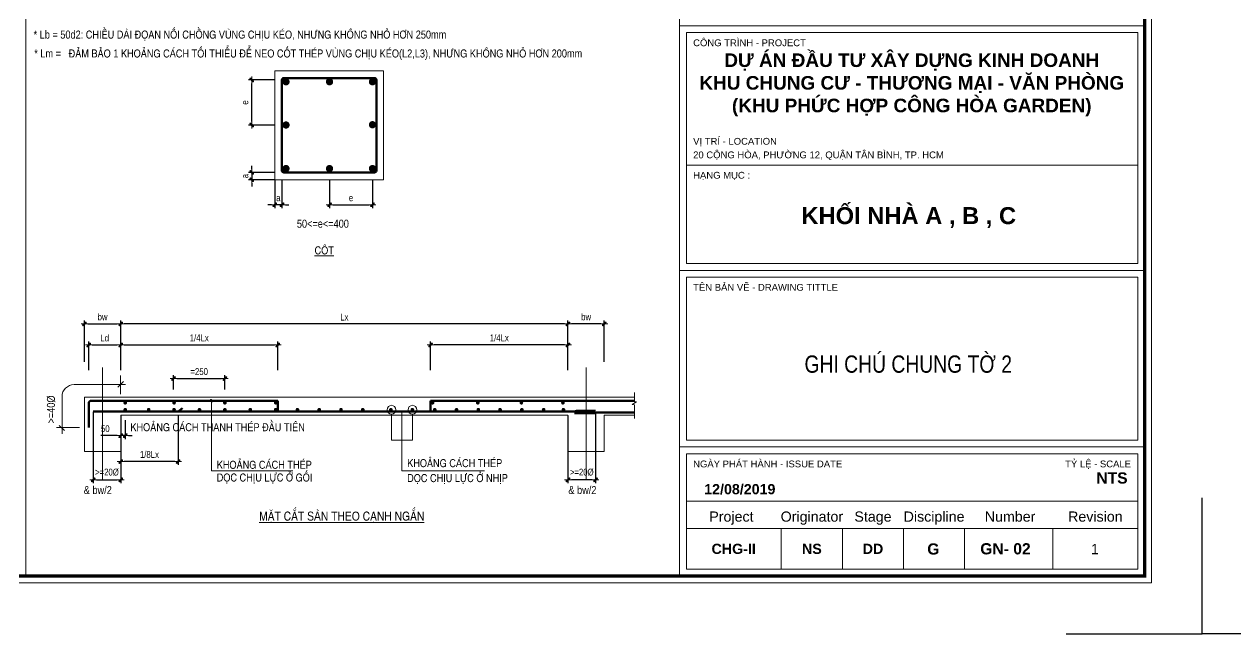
# Model space of a CAD drawing. Header units: millimetres. Extents: x -88960 to 836140, y 175458 to 320791.
# Drawn here: x 44533 to 80226, y 175458 to 193404 of the extents above; entities that cross this region are included whole.
import ezdxf
from ezdxf.enums import TextEntityAlignment as Align

# ---------------------------------------------------------------- set-up
doc = ezdxf.new("R2010")
doc.units = ezdxf.units.MM
doc.header["$LTSCALE"] = 1000
doc.linetypes.add('CENTER', pattern=[2, 1.25, -0.25, 0.25, -0.25])
doc.linetypes.add('CENTER2', pattern=[1.125, 0.75, -0.125, 0.125, -0.125])
doc.layers.get('0').update_dxf_attribs({"linetype": 'CONTINUOUS'})
doc.layers.get('DEFPOINTS').update_dxf_attribs({"linetype": 'CONTINUOUS'})
for name, color, linetype, lineweight in [('Ap0314_Kh', 253, 'CONTINUOUS', 15), ('Ap0402_Reinf.S', 6, 'CONTINUOUS', 35), ('CHUNHO', 1, 'CONTINUOUS', 13), ('CTHEP', 4, 'CONTINUOUS', 50), ('DBAO', 2, 'CONTINUOUS', 13), ('DGIONG', 4, 'CONTINUOUS', 13), ('DTRUC', 9, 'CENTER', 9), ('KTH', 154, 'CONTINUOUS', 15), ('STICK', 1, 'CONTINUOUS', 9), ('TEXT', 1, 'CONTINUOUS', 15)]:
    doc.layers.add(name, color=color, linetype=linetype, lineweight=lineweight)
doc.styles.add('Ap_Vni-helve', font='VHELVEN_0.TTF', dxfattribs={"width": 0.8, "height": 1})
doc.styles.add('Arial - Bold', font='arialbd.ttf', dxfattribs={"height": 2.5})
doc.styles.add('CHG_XX_Khung ten$0$A1 BORDER$0$ARIAL', font='arial.ttf')
doc.styles.add('CHG_XX_Khung ten$0$A1 BORDER$0$Arial - Bold', font='arialbd.ttf', dxfattribs={"height": 2.5})
doc.styles.add('CHG_XX_Khung ten$0$arial', font='arial.ttf')
doc.styles.add('Star-HelCon', font='VHELVCN_0.TTF')
doc.styles.add('TTP-HelCon', font='VHELVCN_0.TTF')
doc.dimstyles.new('Star-100', dxfattribs={"dimscale": 100, "dimtxt": 2, "dimasz": 1, "dimexe": 1, "dimexo": 0.0625, "dimgap": 0.09, "dimtad": 0, "dimtoh": 1, "dimdec": 4, "dimrnd": 1, "dimdsep": 46, "dimtxsty": 'Star-HelCon', "dimblk": 'Stick', "dimcen": 0.09, "dimdle": 1.5, "dimclrd": 256, "dimclre": 256, "dimclrt": 7, "dimadec": 0, "dimazin": 0, "dimtfac": 1, "dimtdec": 4, "dimtix": 1, "dimtmove": 0, "dimatfit": 3, "dimfxl": 0.18, "dimtvp": 1, "dimtolj": 1, "dimtzin": 0, "dimarcsym": 2})

# ---------------------------------------------------------------- blocks, each defined once
blk = doc.blocks.new('Stick')
at = {"layer": 'STICK'}
h = blk.add_hatch(color=256, dxfattribs=at)
edge = h.paths.add_edge_path()
edge.add_line((0.3, 0.5), (-0.5, -0.3))
edge.add_arc((-0.4, -0.4), 0.141, 135, 315)
edge.add_line((-0.3, -0.5), (0.5, 0.3))
edge.add_arc((0.4, 0.4), 0.141, 315, 495)
blk.add_line((1, 0), (-1, 0), dxfattribs=at)
blk.add_lwpolyline([(0.3, 0.5), (-0.5, -0.3, 1), (-0.3, -0.5), (0.5, 0.3, 1), (0.3, 0.5, 1)], format="xyb", dxfattribs=at)
blk = doc.blocks.new('*D611')
at = {"layer": 'DEFPOINTS', "color": 0, "transparency": 16777216}
for p in [(60553, 181891), (61364, 181998), (60553, 179990)]:
    blk.add_point(p, dxfattribs=at)
at = {"layer": 'KTH', "lineweight": -2, "transparency": 16777216}
for p, q in [((60553, 181885), (60553, 179890)), ((61364, 181992), (61364, 179890)), ((61264, 179990), (60653, 179990))]:
    blk.add_line(p, q, dxfattribs=at)
at = {"layer": 'KTH', "lineweight": -2, "transparency": 16777216, "xscale": 100, "yscale": 100, "zscale": 100, "rotation": 180}
blk.add_blockref('Stick', (60553, 179990), dxfattribs=at)
at = {"layer": 'KTH', "lineweight": -2, "transparency": 16777216, "xscale": 100, "yscale": 100, "zscale": 100}
blk.add_blockref('Stick', (61364, 179990), dxfattribs=at)
at = {"layer": 'KTH', "color": 7, "transparency": 16777216, "insert": (60958, 180214), "char_height": 200, "attachment_point": 5, "style": 'Star-HelCon'}
blk.add_mtext('\\A1;>=20Þ', dxfattribs=at)
blk = doc.blocks.new('*D612')
at = {"layer": 'DEFPOINTS', "color": 0, "transparency": 16777216}
for p in [(60553, 184581), (60553, 183457), (61622, 183457)]:
    blk.add_point(p, dxfattribs=at)
at = {"layer": 'KTH', "lineweight": -2, "transparency": 16777216}
for p, q in [((60553, 183463), (60553, 184681)), ((61522, 184581), (60653, 184581)), ((61622, 183463), (61622, 184681))]:
    blk.add_line(p, q, dxfattribs=at)
at = {"layer": 'KTH', "lineweight": -2, "transparency": 16777216, "xscale": 100, "yscale": 100, "zscale": 100, "rotation": 180}
blk.add_blockref('Stick', (60553, 184581), dxfattribs=at)
at = {"layer": 'KTH', "lineweight": -2, "transparency": 16777216, "xscale": 100, "yscale": 100, "zscale": 100}
blk.add_blockref('Stick', (61622, 184581), dxfattribs=at)
at = {"layer": 'KTH', "color": 7, "transparency": 16777216, "insert": (61088, 184785), "char_height": 200, "attachment_point": 5, "style": 'Star-HelCon'}
blk.add_mtext('\\A1;bw', dxfattribs=at)
blk = doc.blocks.new('*D613')
at = {"layer": 'DEFPOINTS', "color": 0, "transparency": 16777216}
for p in [(56506, 183960), (56506, 183215), (60553, 183215)]:
    blk.add_point(p, dxfattribs=at)
at = {"layer": 'KTH', "lineweight": -2, "transparency": 16777216}
for p, q in [((56506, 183221), (56506, 184060)), ((60453, 183960), (56606, 183960)), ((60553, 183221), (60553, 184060))]:
    blk.add_line(p, q, dxfattribs=at)
at = {"layer": 'KTH', "lineweight": -2, "transparency": 16777216, "xscale": 100, "yscale": 100, "zscale": 100, "rotation": 180}
blk.add_blockref('Stick', (56506, 183960), dxfattribs=at)
at = {"layer": 'KTH', "lineweight": -2, "transparency": 16777216, "xscale": 100, "yscale": 100, "zscale": 100}
blk.add_blockref('Stick', (60553, 183960), dxfattribs=at)
at = {"layer": 'KTH', "color": 7, "transparency": 16777216, "insert": (58529, 184168), "char_height": 200, "attachment_point": 5, "style": 'Star-HelCon'}
blk.add_mtext('\\A1;1/4Lx', dxfattribs=at)
blk = doc.blocks.new('*D627')
at = {"layer": 'DEFPOINTS', "color": 0, "transparency": 16777216}
for p in [(47376, 181755), (47509, 181755), (47509, 181291)]:
    blk.add_point(p, dxfattribs=at)
at = {"layer": 'KTH', "lineweight": -2, "transparency": 16777216}
for p, q in [((47376, 181749), (47376, 181191)), ((47509, 181749), (47509, 181191)), ((47276, 181291), (46790, 181291)), ((47509, 181291), (47376, 181291)), ((47609, 181291), (47709, 181291))]:
    blk.add_line(p, q, dxfattribs=at)
at = {"layer": 'KTH', "lineweight": -2, "transparency": 16777216, "xscale": 100, "yscale": 100, "zscale": 100}
blk.add_blockref('Stick', (47376, 181291), dxfattribs=at)
at = {"layer": 'KTH', "lineweight": -2, "transparency": 16777216, "xscale": 100, "yscale": 100, "zscale": 100, "rotation": 180}
blk.add_blockref('Stick', (47509, 181291), dxfattribs=at)
at = {"layer": 'KTH', "color": 7, "transparency": 16777216, "insert": (46921, 181495), "char_height": 200, "attachment_point": 5, "style": 'Star-HelCon'}
blk.add_mtext('\\A1;50', dxfattribs=at)
blk = doc.blocks.new('*D628')
at = {"layer": 'DEFPOINTS', "color": 0, "transparency": 16777216}
for p in [(46565, 181998), (47376, 181891), (47376, 179990)]:
    blk.add_point(p, dxfattribs=at)
at = {"layer": 'KTH', "lineweight": -2, "transparency": 16777216}
for p, q in [((46565, 181992), (46565, 179890)), ((47376, 181885), (47376, 179890)), ((46665, 179990), (47276, 179990))]:
    blk.add_line(p, q, dxfattribs=at)
at = {"layer": 'KTH', "lineweight": -2, "transparency": 16777216, "xscale": 100, "yscale": 100, "zscale": 100, "rotation": 180}
blk.add_blockref('Stick', (46565, 179990), dxfattribs=at)
at = {"layer": 'KTH', "lineweight": -2, "transparency": 16777216, "xscale": 100, "yscale": 100, "zscale": 100}
blk.add_blockref('Stick', (47376, 179990), dxfattribs=at)
at = {"layer": 'KTH', "color": 7, "transparency": 16777216, "insert": (46970, 180214), "char_height": 200, "attachment_point": 5, "style": 'Star-HelCon'}
blk.add_mtext('\\A1;>=20Þ', dxfattribs=at)
blk = doc.blocks.new('*D629')
at = {"layer": 'DEFPOINTS', "color": 0, "transparency": 16777216}
for p in [(47376, 181891), (49068, 181891), (47376, 180528)]:
    blk.add_point(p, dxfattribs=at)
at = {"layer": 'KTH', "lineweight": -2, "transparency": 16777216}
for p, q in [((47376, 181885), (47376, 180428)), ((49068, 181885), (49068, 180428)), ((48968, 180528), (47476, 180528))]:
    blk.add_line(p, q, dxfattribs=at)
at = {"layer": 'KTH', "lineweight": -2, "transparency": 16777216, "xscale": 100, "yscale": 100, "zscale": 100, "rotation": 180}
blk.add_blockref('Stick', (47376, 180528), dxfattribs=at)
at = {"layer": 'KTH', "lineweight": -2, "transparency": 16777216, "xscale": 100, "yscale": 100, "zscale": 100}
blk.add_blockref('Stick', (49068, 180528), dxfattribs=at)
at = {"layer": 'KTH', "color": 7, "transparency": 16777216, "insert": (48222, 180735), "char_height": 200, "attachment_point": 5, "style": 'Star-HelCon'}
blk.add_mtext('\\A1;1/8Lx', dxfattribs=at)
blk = doc.blocks.new('*D630')
at = {"layer": 'DEFPOINTS', "color": 0, "transparency": 16777216}
for p in [(52002, 183960), (47376, 183215), (52002, 183215)]:
    blk.add_point(p, dxfattribs=at)
at = {"layer": 'KTH', "lineweight": -2, "transparency": 16777216}
for p, q in [((47376, 183221), (47376, 184060)), ((47476, 183960), (51902, 183960)), ((52002, 183221), (52002, 184060))]:
    blk.add_line(p, q, dxfattribs=at)
at = {"layer": 'KTH', "lineweight": -2, "transparency": 16777216, "xscale": 100, "yscale": 100, "zscale": 100, "rotation": 180}
blk.add_blockref('Stick', (47376, 183960), dxfattribs=at)
at = {"layer": 'KTH', "lineweight": -2, "transparency": 16777216, "xscale": 100, "yscale": 100, "zscale": 100}
blk.add_blockref('Stick', (52002, 183960), dxfattribs=at)
at = {"layer": 'KTH', "color": 7, "transparency": 16777216, "insert": (49689, 184168), "char_height": 200, "attachment_point": 5, "style": 'Star-HelCon'}
blk.add_mtext('\\A1;1/4Lx', dxfattribs=at)
blk = doc.blocks.new('*D631')
at = {"layer": 'DEFPOINTS', "color": 0, "transparency": 16777216}
for p in [(47376, 183960), (46435, 183215), (47376, 183215)]:
    blk.add_point(p, dxfattribs=at)
at = {"layer": 'KTH', "lineweight": -2, "transparency": 16777216}
for p, q in [((46435, 183221), (46435, 184060)), ((46535, 183960), (47276, 183960)), ((47376, 183221), (47376, 184060))]:
    blk.add_line(p, q, dxfattribs=at)
at = {"layer": 'KTH', "lineweight": -2, "transparency": 16777216, "xscale": 100, "yscale": 100, "zscale": 100, "rotation": 180}
blk.add_blockref('Stick', (46435, 183960), dxfattribs=at)
at = {"layer": 'KTH', "lineweight": -2, "transparency": 16777216, "xscale": 100, "yscale": 100, "zscale": 100}
blk.add_blockref('Stick', (47376, 183960), dxfattribs=at)
at = {"layer": 'KTH', "color": 7, "transparency": 16777216, "insert": (46905, 184164), "char_height": 200, "attachment_point": 5, "style": 'Star-HelCon'}
blk.add_mtext('\\A1;Ld', dxfattribs=at)
blk = doc.blocks.new('*D632')
at = {"layer": 'DEFPOINTS', "color": 0, "transparency": 16777216}
for p in [(47376, 184581), (46307, 183457), (47376, 183457)]:
    blk.add_point(p, dxfattribs=at)
at = {"layer": 'KTH', "lineweight": -2, "transparency": 16777216}
for p, q in [((46307, 183463), (46307, 184681)), ((46407, 184581), (47276, 184581)), ((47376, 183463), (47376, 184681))]:
    blk.add_line(p, q, dxfattribs=at)
at = {"layer": 'KTH', "lineweight": -2, "transparency": 16777216, "xscale": 100, "yscale": 100, "zscale": 100, "rotation": 180}
blk.add_blockref('Stick', (46307, 184581), dxfattribs=at)
at = {"layer": 'KTH', "lineweight": -2, "transparency": 16777216, "xscale": 100, "yscale": 100, "zscale": 100}
blk.add_blockref('Stick', (47376, 184581), dxfattribs=at)
at = {"layer": 'KTH', "color": 7, "transparency": 16777216, "insert": (46841, 184785), "char_height": 200, "attachment_point": 5, "style": 'Star-HelCon'}
blk.add_mtext('\\A1;bw', dxfattribs=at)
blk = doc.blocks.new('*D633')
at = {"layer": 'DEFPOINTS', "color": 0, "transparency": 16777216}
for p in [(50444, 182972), (48932, 182647), (50444, 182647)]:
    blk.add_point(p, dxfattribs=at)
at = {"layer": 'KTH', "lineweight": -2, "transparency": 16777216}
for p, q in [((48932, 182653), (48932, 183072)), ((49032, 182972), (50344, 182972)), ((50444, 182653), (50444, 183072))]:
    blk.add_line(p, q, dxfattribs=at)
at = {"layer": 'KTH', "lineweight": -2, "transparency": 16777216, "xscale": 100, "yscale": 100, "zscale": 100, "rotation": 180}
blk.add_blockref('Stick', (48932, 182972), dxfattribs=at)
at = {"layer": 'KTH', "lineweight": -2, "transparency": 16777216, "xscale": 100, "yscale": 100, "zscale": 100}
blk.add_blockref('Stick', (50444, 182972), dxfattribs=at)
at = {"layer": 'KTH', "color": 7, "transparency": 16777216, "insert": (49688, 183176), "char_height": 200, "attachment_point": 5, "style": 'Star-HelCon'}
blk.add_mtext('\\A1;=250', dxfattribs=at)
blk = doc.blocks.new('*D659')
at = {"layer": 'DEFPOINTS', "color": 0, "transparency": 16777216}
for p in [(47376, 184581), (47376, 183457), (60553, 183457)]:
    blk.add_point(p, dxfattribs=at)
at = {"layer": 'KTH', "lineweight": -2, "transparency": 16777216}
for p, q in [((47376, 183463), (47376, 184681)), ((60453, 184581), (47476, 184581)), ((60553, 183463), (60553, 184681))]:
    blk.add_line(p, q, dxfattribs=at)
at = {"layer": 'KTH', "lineweight": -2, "transparency": 16777216, "xscale": 100, "yscale": 100, "zscale": 100, "rotation": 180}
blk.add_blockref('Stick', (47376, 184581), dxfattribs=at)
at = {"layer": 'KTH', "lineweight": -2, "transparency": 16777216, "xscale": 100, "yscale": 100, "zscale": 100}
blk.add_blockref('Stick', (60553, 184581), dxfattribs=at)
at = {"layer": 'KTH', "color": 7, "transparency": 16777216, "insert": (53964, 184781), "char_height": 200, "attachment_point": 5, "style": 'Star-HelCon'}
blk.add_mtext('\\A1;Lx', dxfattribs=at)
blk = doc.blocks.new('*D664')
at = {"layer": 'DEFPOINTS', "color": 0, "transparency": 16777216}
for p in [(51238, 191763), (51914, 191763), (51914, 190437)]:
    blk.add_point(p, dxfattribs=at)
at = {"layer": 'KTH', "lineweight": -2, "transparency": 16777216}
for p, q in [((51907, 191763), (51138, 191763)), ((51238, 190537), (51238, 191663)), ((51907, 190437), (51138, 190437))]:
    blk.add_line(p, q, dxfattribs=at)
at = {"layer": 'KTH', "lineweight": -2, "transparency": 16777216, "xscale": 100, "yscale": 100, "zscale": 100}
for p, rotation in [((51238, 191763), 90), ((51238, 190437), 270)]:
    blk.add_blockref('Stick', p, dxfattribs=dict(at, rotation=rotation))
at = {"layer": 'KTH', "color": 7, "transparency": 16777216, "insert": (51034, 191100), "char_height": 200, "attachment_point": 5, "rotation": 90, "style": 'Star-HelCon'}
blk.add_mtext('\\A1;e', dxfattribs=at)
blk = doc.blocks.new('*D665')
at = {"layer": 'DEFPOINTS', "color": 0, "transparency": 16777216}
for p in [(51914, 188826), (52127, 188826), (51914, 188088)]:
    blk.add_point(p, dxfattribs=at)
at = {"layer": 'KTH', "lineweight": -2, "transparency": 16777216}
for p, q in [((51914, 188820), (51914, 187988)), ((52127, 188820), (52127, 187988)), ((51814, 188088), (51714, 188088)), ((52127, 188088), (51914, 188088)), ((52227, 188088), (52327, 188088))]:
    blk.add_line(p, q, dxfattribs=at)
at = {"layer": 'KTH', "lineweight": -2, "transparency": 16777216, "xscale": 100, "yscale": 100, "zscale": 100}
blk.add_blockref('Stick', (51914, 188088), dxfattribs=at)
at = {"layer": 'KTH', "lineweight": -2, "transparency": 16777216, "xscale": 100, "yscale": 100, "zscale": 100, "rotation": 180}
blk.add_blockref('Stick', (52127, 188088), dxfattribs=at)
at = {"layer": 'KTH', "color": 7, "transparency": 16777216, "insert": (52020, 188293), "char_height": 200, "attachment_point": 5, "style": 'Star-HelCon'}
blk.add_mtext('\\A1;a', dxfattribs=at)
blk = doc.blocks.new('*D666')
at = {"layer": 'DEFPOINTS', "color": 0, "transparency": 16777216}
for p in [(51238, 188826), (51914, 189040), (51914, 188826)]:
    blk.add_point(p, dxfattribs=at)
at = {"layer": 'KTH', "lineweight": -2, "transparency": 16777216}
for p, q in [((51238, 189140), (51238, 189240)), ((51907, 189040), (51138, 189040)), ((51907, 188826), (51138, 188826)), ((51238, 189040), (51238, 188826)), ((51238, 188726), (51238, 188626))]:
    blk.add_line(p, q, dxfattribs=at)
at = {"layer": 'KTH', "lineweight": -2, "transparency": 16777216, "xscale": 100, "yscale": 100, "zscale": 100}
for p, rotation in [((51238, 189040), 270), ((51238, 188826), 90)]:
    blk.add_blockref('Stick', p, dxfattribs=dict(at, rotation=rotation))
at = {"layer": 'KTH', "color": 7, "transparency": 16777216, "insert": (51034, 188933), "char_height": 200, "attachment_point": 5, "rotation": 90, "style": 'Star-HelCon'}
blk.add_mtext('\\A1;a', dxfattribs=at)
blk = doc.blocks.new('*D667')
at = {"layer": 'DEFPOINTS', "color": 0, "transparency": 16777216}
for p in [(53527, 188826), (54793, 188826), (54793, 188088)]:
    blk.add_point(p, dxfattribs=at)
at = {"layer": 'KTH', "lineweight": -2, "transparency": 16777216}
for p, q in [((53527, 188820), (53527, 187988)), ((54793, 188820), (54793, 187988)), ((53627, 188088), (54693, 188088))]:
    blk.add_line(p, q, dxfattribs=at)
at = {"layer": 'KTH', "lineweight": -2, "transparency": 16777216, "xscale": 100, "yscale": 100, "zscale": 100, "rotation": 180}
blk.add_blockref('Stick', (53527, 188088), dxfattribs=at)
at = {"layer": 'KTH', "lineweight": -2, "transparency": 16777216, "xscale": 100, "yscale": 100, "zscale": 100}
blk.add_blockref('Stick', (54793, 188088), dxfattribs=at)
at = {"layer": 'KTH', "color": 7, "transparency": 16777216, "insert": (54160, 188293), "char_height": 200, "attachment_point": 5, "style": 'Star-HelCon'}
blk.add_mtext('\\A1;e', dxfattribs=at)
blk = doc.blocks.new('TENBANVE100')
at = {"layer": 'Ap0314_Kh', "style": 'Ap_Vni-helve', "width": 0.8}
blk.add_attdef('TIENGANH100', text='', height=540, dxfattribs=at).set_placement((0, 507), align=Align.CENTER)
at = {"layer": 'Ap0314_Kh', "color": 243, "style": 'Ap_Vni-helve', "width": 0.8}
blk.add_attdef('TIENGVIET100', text='', height=540, dxfattribs=at).set_placement((0, -507), align=Align.CENTER)
blk = doc.blocks.new('CHG_XX_Khung ten')
for p, q in [((687, 577), (687, 17)), ((687, 179), (824, 179)), ((687, 107), (824, 107)), ((687, 55), (824, 55))]:
    blk.add_line(p, q)
at = {"linetype": 'Continuous'}
for p, q in [((689, 39), (822, 39)), ((716.98, 31), (716.98, 19)), ((734.98, 31), (734.98, 19)), ((752.98, 31), (752.98, 19)), ((770.98, 31), (770.98, 19)), ((797, 31), (797, 19))]:
    blk.add_line(p, q, dxfattribs=at)
blk.add_lwpolyline([(15, 579), (826, 579), (826, 15), (15, 15)], close=True)
at = {"color": 4, "linetype": 'Continuous', "const_width": 1}
blk.add_lwpolyline([(17, 577), (824, 577), (824, 17), (17, 17)], close=True, dxfattribs=at)
at = {"linetype": 'Continuous'}
for points in [[(689, 177), (822, 177), (822, 138), (689, 138)], [(689, 109), (822, 109), (822, 138), (689, 138)], [(689, 105), (822, 105), (822, 57), (689, 57)], [(689, 53), (822, 53), (822, 31), (689, 31)], [(822, 19), (689, 19), (689, 31), (822, 31)]]:
    blk.add_lwpolyline(points, close=True, dxfattribs=at)
at = {"layer": 'DEFPOINTS', "color": 1, "ltscale": 2}
for points in [[(40.06, 0), (0, 0), (0, 40)], [(800.94, 0), (841, 0), (841, 40)]]:
    blk.add_lwpolyline(points, dxfattribs=at)
at = {"style": 'CHG_XX_Khung ten$0$A1 BORDER$0$ARIAL'}
for s, p in [('CÔNG TRÌNH - PROJECT', (691, 174)), ('VỊ TRÍ - LOCATION', (691, 145)), ('20 CỘNG HÒA, PHƯỜNG 12, QUẬN TÂN BÌNH, TP. HCM', (691, 141)), ('HẠNG MỤC :', (691, 135)), ('TÊN BẢN VẼ - DRAWING TITTLE', (691, 102)), ('NGÀY PHÁT HÀNH - ISSUE DATE', (691, 50))]:
    blk.add_text(s, height=2, dxfattribs=at).set_placement(p, align=Align.MIDDLE_LEFT)
blk.add_text('TỶ LỆ - SCALE', height=2, dxfattribs=at).set_placement((820, 50), align=Align.MIDDLE_RIGHT)
for s, style, p in [('12/08/2019', 'CHG_XX_Khung ten$0$A1 BORDER$0$Arial - Bold', (704.75, 42.57)), ('Project', 'CHG_XX_Khung ten$0$A1 BORDER$0$ARIAL', (702.28, 34.5)), ('Originator', 'CHG_XX_Khung ten$0$A1 BORDER$0$ARIAL', (725.98, 34.5)), ('Stage', 'CHG_XX_Khung ten$0$A1 BORDER$0$ARIAL', (743.98, 34.5)), ('Discipline', 'CHG_XX_Khung ten$0$A1 BORDER$0$ARIAL', (761.98, 34.5)), ('Number', 'CHG_XX_Khung ten$0$A1 BORDER$0$ARIAL', (784.37, 34.5)), ('Revision', 'CHG_XX_Khung ten$0$A1 BORDER$0$ARIAL', (809.5, 34.5)), ('CHG-II', 'CHG_XX_Khung ten$0$A1 BORDER$0$Arial - Bold', (702.94, 25)), ('NS', 'CHG_XX_Khung ten$0$A1 BORDER$0$Arial - Bold', (725.98, 25)), ('DD', 'CHG_XX_Khung ten$0$A1 BORDER$0$Arial - Bold', (743.98, 25)), ('1', 'CHG_XX_Khung ten$0$arial', (809.36, 24.93))]:
    blk.add_text(s, height=3, dxfattribs=dict(style=style)).set_placement(p, align=Align.MIDDLE_CENTER)
at = {"attachment_point": 2, "style": 'CHG_XX_Khung ten$0$A1 BORDER$0$Arial - Bold'}
for s, insert, char_height, width in [('DỰ ÁN ĐẦU TƯ XÂY DỰNG KINH DOANH\\PKHU CHUNG CƯ - THƯƠNG MẠI - VĂN PHÒNG\\P(KHU PHỨC HỢP CÔNG HÒA GARDEN)', (755.4, 170.88), 4, 159.8745), ('KHỐI NHÀ A , B , C', (754.52, 125.61), 5, 104.1229)]:
    blk.add_mtext(s, dxfattribs=dict(at, insert=insert, char_height=char_height, width=width))

msp = doc.modelspace()

# ---------------------------------------------------------------- linework, layer by layer
at = {"layer": 'CTHEP'}
for p, q in [((46434.81951, 182248.3218), (46434.81951, 181528.7079)), ((46505.53551, 182319.0378), (52001.8649, 182319.0378)), ((49067.72164, 181998.27002), (49197.38533, 182102.78749)), ((52001.8649, 182319.0378), (52001.8649, 181998.27002)), ((56505.5677, 182319.0378), (56505.5677, 181998.27002)), ((56505.5677, 182319.0378), (62508.61049, 182319.0378)), ((46564.9587, 181998.27002), (60743.9443, 181998.27002)), ((60743.9443, 181998.27002), (60807.42959, 182021.23766)), ((61349.39348, 181956.41584), (60745.9491, 181956.41584)), ((60807.42959, 182021.23766), (61362.09054, 182021.23766)), ((61395.28103, 181976.8855), (61349.39348, 181956.41584)), ((61395.28103, 181976.8855), (62499.87869, 181976.8855))]:
    msp.add_line(p, q, dxfattribs=at)
msp.add_lwpolyline([(52127.37069, 191766.46958), (52127.37069, 189093.40478, 0.4142135624), (52180.83199, 189039.94349), (54853.89679, 189039.94349, 0.4142135624), (54907.35809, 189093.40478), (54907.35809, 191766.46958, 0.4142135624), (54853.89679, 191819.93088), (52180.83199, 191819.93088, 0.4142135624)], format="xyb", close=True, dxfattribs=at)
for points, const_width in [([(52191.09826, 191710.23854, 1), (52298.02085, 191710.23854, 1)], 106.92259), ([(53473.99388, 191710.23854, 1), (53580.91647, 191710.23854, 1)], 106.92259), ([(54739.31544, 191710.23854, 1), (54846.23803, 191710.23854, 1)], 106.92259), ([(52191.09826, 190437.24324, 1), (52298.02085, 190437.24324, 1)], 106.92259), ([(54739.31544, 190446.02429, 1), (54846.23803, 190446.02429, 1)], 106.92259), ([(52191.09826, 189154.6139, 1), (52298.02085, 189154.6139, 1)], 106.92259), ([(53473.99388, 189154.6139, 1), (53580.91647, 189154.6139, 1)], 106.92259), ([(54739.31544, 189154.6139, 1), (54846.23803, 189154.6139, 1)], 106.92259), ([(47482.38762, 182259.42846, 1), (47535.84892, 182259.42846, 1)], 53.4613), ([(47482.38762, 182054.81505, 1), (47535.84892, 182054.81505, 1)], 53.4613), ([(48172.14244, 182054.81505, 1), (48225.60373, 182054.81505, 1)], 53.4613), ([(48920.60058, 182259.42846, 1), (48974.06188, 182259.42846, 1)], 53.4613), ([(48920.60058, 182054.81505, 1), (48974.06188, 182054.81505, 1)], 53.4613), ([(49669.05872, 182054.81505, 1), (49722.52002, 182054.81505, 1)], 53.4613), ([(50417.51687, 182259.42846, 1), (50470.97816, 182259.42846, 1)], 53.4613), ([(50417.51687, 182054.81505, 1), (50470.97816, 182054.81505, 1)], 53.4613), ([(51165.97501, 182054.81505, 1), (51219.43631, 182054.81505, 1)], 53.4613), ([(51914.43316, 182259.42846, 1), (51967.89445, 182259.42846, 1)], 53.4613), ([(51914.43316, 182054.81505, 1), (51967.89445, 182054.81505, 1)], 53.4613), ([(52555.96871, 182054.81505, 1), (52609.43, 182054.81505, 1)], 53.4613), ([(53197.50426, 182054.81505, 1), (53250.96556, 182054.81505, 1)], 53.4613), ([(53839.03981, 182054.81505, 1), (53892.50111, 182054.81505, 1)], 53.4613), ([(54480.57536, 182054.81505, 1), (54534.03666, 182054.81505, 1)], 53.4613), ([(55307.97063, 182054.81505, 1), (55361.43192, 182054.81505, 1)], 53.4613), ([(55942.15525, 182054.81505, 1), (55995.61654, 182054.81505, 1)], 53.4613), ([(56537.63821, 182259.42846, 1), (56591.09951, 182259.42846, 1)], 53.4613), ([(56601.05052, 182054.81505, 1), (56654.51181, 182054.81505, 1)], 53.4613), ([(57242.58607, 182054.81505, 1), (57296.04736, 182054.81505, 1)], 53.4613), ([(57869.41976, 182259.42846, 1), (57922.88106, 182259.42846, 1)], 53.4613), ([(57884.12162, 182054.81505, 1), (57937.58292, 182054.81505, 1)], 53.4613), ([(58525.65717, 182054.81505, 1), (58579.11847, 182054.81505, 1)], 53.4613), ([(59152.49087, 182259.42846, 1), (59205.95216, 182259.42846, 1)], 53.4613), ([(59167.19272, 182054.81505, 1), (59220.65402, 182054.81505, 1)], 53.4613), ([(59808.72828, 182054.81505, 1), (59862.18957, 182054.81505, 1)], 53.4613), ([(60377.94242, 182259.42846, 1), (60431.40372, 182259.42846, 1)], 53.4613), ([(60392.64428, 182054.81505, 1), (60446.10558, 182054.81505, 1)], 53.4613)]:
    msp.add_lwpolyline(points, format="xyb", close=True, dxfattribs=dict(at, const_width=const_width))
msp.add_arc((46505.53551, 182248.3218), 70.716, 90, 180, dxfattribs=at)
at = {"layer": 'DBAO'}
for p, q in [((44577.96931, 177157.92235), (44577.96931, 233109.93617)), ((46306.5124, 180822.12151), (46306.5124, 182425.96039)), ((46306.5124, 182425.96039), (62508.61049, 182425.96039)), ((47375.73832, 180822.12151), (47375.73832, 181891.34743)), ((47375.73832, 181891.34743), (60552.90277, 181891.34743)), ((60552.90277, 180822.12151), (60552.90277, 181891.34743)), ((61622.12869, 180822.12151), (61622.12869, 181891.34743)), ((61622.12869, 181891.34743), (62508.61049, 181891.34743)), ((46306.5124, 180822.12151), (47375.73832, 180822.12151)), ((60552.90277, 180822.12151), (61622.12869, 180822.12151))]:
    msp.add_line(p, q, dxfattribs=at)
msp.add_lwpolyline([(51913.52551, 192033.77606), (51913.52551, 188826.0983), (55121.20327, 188826.0983), (55121.20327, 192033.77606)], close=True, dxfattribs=at)
at = {"layer": 'DGIONG'}
for p, q in [((50051.54718, 180250.40062), (50051.54718, 182319.0378)), ((55354.56136, 181926.01683), (55354.56136, 181153.89652)), ((55661.72363, 180250.40062), (55661.72363, 181998.27002)), ((55968.8859, 181926.01683), (55968.8859, 181153.89652)), ((55354.56136, 181153.89652), (55968.8859, 181153.89652)), ((50051.54718, 180250.40062), (52447.3523, 180250.40062)), ((55661.72363, 180250.40062), (58089.31247, 180250.40062))]:
    msp.add_line(p, q, dxfattribs=at)
msp.add_lwpolyline([(62508.61049, 181799.42405), (62508.61049, 182201.42294), (62445.39038, 182212.32694), (62572.73669, 182285.08777), (62508.61049, 182286.96102), (62508.61049, 182564.95976)], dxfattribs=at)
for centre in [(55354.56136, 182054.81505), (55968.8859, 182054.81505)]:
    msp.add_circle(centre, 128.79822, dxfattribs=at)
msp.add_ellipse((50051.54718, 182319.0378), major_axis=(-32.77932, 32.77932), ratio=0.5634236535, dxfattribs=at)
at = {"layer": 'DTRUC', "linetype": 'CENTER2', "ltscale": 1000}
for p, q in [((46841.12536, 179982.5679), (46841.12536, 183295.72507)), ((61087.51573, 179982.5679), (61087.51573, 183295.72507))]:
    msp.add_line(p, q, dxfattribs=at)
at = {"layer": 'KTH'}
for p, q in [((47516.70481, 182792.64725), (46001.17472, 182792.64725)), ((47295.186, 182717.17976), (47456.29063, 182888.23909)), ((47366.2617, 183065.59545), (47366.2617, 182511.75853)), ((45647.59472, 182439.06725), (45647.59472, 181347.58639)), ((46158.18999, 181528.7079), (45486.49018, 181528.7079)), ((45718.07802, 181438.14715), (45567.04245, 181589.08189))]:
    msp.add_line(p, q, dxfattribs=at)
msp.add_arc((46001.17472, 182439.06725), 353.58, 90, 180, dxfattribs=at)

# ---------------------------------------------------------------- block references
at = {"layer": 'Ap0402_Reinf.S'}
ref = msp.add_blockref('TENBANVE100', (70577.02418, 183621.08349), dxfattribs=dict(at, xscale=0.9428800000000002, yscale=0.9428800000000002, zscale=0.9428800000000002))
ref.add_attrib('TIENGVIET100', 'GHI CHUÙ CHUNG TÔØ 2', dxfattribs={"layer": 'Ap0314_Kh', "color": 243, "height": 509.1552, "style": 'Ap_Vni-helve', "width": 0.8}).set_placement((70577.02418, 183142.77354), align=Align.CENTER)

# ---------------------------------------------------------------- texts
at = {"color": 1, "style": 'Arial - Bold'}
for s, p in [('NTS', (76579.08492, 180045.51116)), ('G', (71316.81504, 177954.58517)), ('GN- 02', (73440.92314, 177959.97307))]:
    msp.add_text(s, height=330.008, dxfattribs=at).set_placement(p, align=Align.MIDDLE_CENTER)
at = {"layer": 'CHUNHO', "style": 'Star-HelCon'}
for s, p in [('KHOAÛNG CAÙCH THANH THEÙP ÑAÀU TIEÂN', (47661.2095, 181421.35878)), ('KHOAÛNG CAÙCH THEÙP', (50204.98836, 180315.50407)), ('KHOAÛNG CAÙCH THEÙP', (55815.16482, 180363.80546)), ('DOÏC CHÒU LÖÏC ÔÛ GOÁI', (50204.98836, 179940.4982)), ('DOÏC CHÒU LÖÏC ÔÛ NHÒP', (55815.16482, 179924.32191))]:
    msp.add_text(s, height=235.72, dxfattribs=at).set_placement(p)
at = {"layer": 'TEXT', "style": 'TTP-HelCon'}
for s, p in [('* Lb = 50d2: CHIEÀU DAØI ÑOÏAN NOÁI CHOÀNG VUØNG CHÒU KEÙO, NHÖNG KHOÂNG NHOÛ HÔN 250mm', (44808.56433, 192981.67269)), ('* Lm =   ÑAÛM BAÛO 1 KHOAÛNG CAÙCH TOÁI THIEÅU ÑEÅ NEO COÁT THEÙP VUØNG CHÒU KEÙO(L2,L3), NHÖNG KHOÂNG NHOÛ HÔN 200mm', (44828.12903, 192426.13006)), ('50<=e<=400', (52565.64032, 187413.71086)), ('%%UCOÄT', (53086.99758, 186628.98352)), ('& bw/2', (46288.05337, 179571.6178)), ('& bw/2', (60564.69186, 179571.6178))]:
    msp.add_text(s, height=235.72, dxfattribs=at).set_placement(p)
msp.add_text('>=40Þ', height=235.72, rotation=90, dxfattribs=at).set_placement((45437.97204, 182473.80112), align=Align.RIGHT)
at = {"layer": 'TEXT', "color": 51, "style": 'TTP-HelCon'}
msp.add_text('%%UMAËT CAÉT SAØN THEO CAÏNH NGAÉN', height=265.185, dxfattribs=at).set_placement((53887.25745, 178921.82345), align=Align.MIDDLE_CENTER)

# ---------------------------------------------------------------- dimensions: what is measured, and where the dimension line sits
at = {"layer": 'KTH'}
for base, p1, p2, text, picture, middle in [((51238.17302, 191763.32326), (51913.52551, 190437.24324), (51913.52551, 191763.32326), 'e', '*D664', (51033.90635, 191100.28325)), ((51238.17302, 188826.0983), (51913.52551, 189039.94349), (51913.52551, 188826.0983), 'a', '*D666', (51033.90635, 188933.02089))]:
    dim = msp.add_linear_dim(base=base, p1=p1, p2=p2, angle=90, text=text, dimstyle='Star-100', dxfattribs=at)
    dim.commit()
    dim.dimension.update_dxf_attribs({"geometry": picture, "text_midpoint": middle})
for base, p1, p2, text, picture, middle in [((51913.52551, 188088.27028), (52127.37069, 188826.0983), (51913.52551, 188826.0983), 'a', '*D665', (52020.4481, 188292.53695)), ((54792.77673, 188088.27028), (53527.45517, 188826.0983), (54792.77673, 188826.0983), 'e', '*D667', (54160.11595, 188292.53695)), ((47375.73832, 184580.87923), (46306.5124, 183456.65747), (47375.73832, 183456.65747), 'bw', '*D632', (46841.12536, 184785.1459)), ((47375.73832, 184580.87923), (60552.90277, 183456.65747), (47375.73832, 183456.65747), 'Lx', '*D659', (53964.32054, 184780.87923)), ((60552.90277, 184580.87923), (61622.12869, 183456.65747), (60552.90277, 183456.65747), 'bw', '*D612', (61087.51573, 184785.1459)), ((47375.73832, 183960.17807), (46434.81951, 183214.84565), (47375.73832, 183214.84565), 'Ld', '*D631', (46905.27891, 184164.44474)), ((52001.8649, 183960.17807), (47375.73832, 183214.84565), (52001.8649, 183214.84565), '1/4Lx', '*D630', (49688.80161, 184167.64474)), ((56505.5677, 183960.17807), (60552.90277, 183214.84565), (56505.5677, 183214.84565), '1/4Lx', '*D613', (58529.23524, 184167.64474)), ((50444.24752, 182971.70776), (48931.94914, 182646.57485), (50444.24752, 182646.57485), '=250', '*D633', (49688.09833, 183175.97442)), ((47375.73832, 179990.0597), (46564.9587, 181998.27002), (47375.73832, 181891.34743), '>=20Þ', '*D628', (46970.34851, 180213.79303)), ((47375.73832, 180527.65744), (49067.72164, 181891.34743), (47375.73832, 181891.34743), '1/8Lx', '*D629', (48221.72998, 180735.12411)), ((60552.90277, 179990.0597), (61363.68239, 181998.27002), (60552.90277, 181891.34743), '>=20Þ', '*D611', (60958.29258, 180213.79303))]:
    dim = msp.add_linear_dim(base=base, p1=p1, p2=p2, text=text, dimstyle='Star-100', dxfattribs=at)
    dim.commit()
    dim.dimension.update_dxf_attribs({"geometry": picture, "text_midpoint": middle})
dim = msp.add_linear_dim(base=(47509.11827, 181290.6442), p1=(47375.73832, 181755.08947), p2=(47509.11827, 181755.08947), text='50', dimstyle='Star-100', dxfattribs=at)
dim.commit()
dim.dimension.update_dxf_attribs({"geometry": '*D627', "text_midpoint": (46921.40498, 181290.6442), "dimtype": 160})

# ---------------------------------------------------------------- next in the draw order: block references
at = {"layer": 'Ap0314_Kh', "xscale": 100, "yscale": 100, "zscale": 100}
msp.add_blockref('CHG_XX_Khung ten', (-4859.84276, 175457.91904), dxfattribs=at)

# ---------------------------------------------------------------- next in the draw order: block references
msp.add_blockref('CHG_XX_Khung ten', (79240.15724, 175457.91904), dxfattribs=at)

doc.saveas('drawing.dxf')
